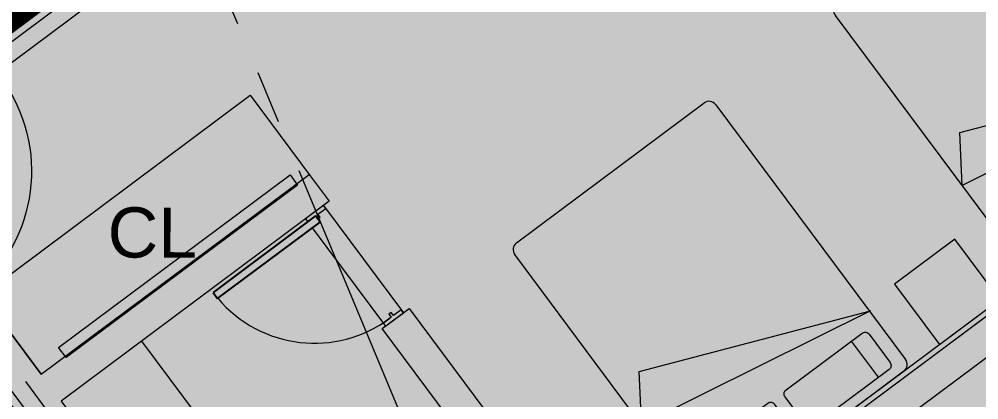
# Model space of a CAD drawing. Header units: metres. Extents: x -466 to 1322, y -1072 to 50.
# Drawn here: x 441.01 to 446.75, y -401.2 to -398.92 of the extents above; entities that cross this region are included whole.
import ezdxf

# ---------------------------------------------------------------- set-up
doc = ezdxf.new("R2010")
doc.units = ezdxf.units.M
for name, pattern in [('B1 P BAJA$0$HIDDEN', [9.525, 6.35, -3.175]), ('CENTER2', [28.575, 19.05, -3.175, 3.175, -3.175]), ('HIDDEN', [9.525, 6.35, -3.175]), ('OCULTA2', [0.3, 0.2, -0.1])]:
    doc.linetypes.add(name, pattern=pattern)
for name, color, linetype, lineweight in [('A - Hatch muros', 4, 'Continuous', 0), ('A - MURO BAJO', 2, 'Continuous', 0), ('A - PROY', 250, 'B1 P BAJA$0$HIDDEN', 0), ('A - TXT 100 -1', 2, 'Continuous', 0), ('A-ACCESORIOS DE BAÑO', 6, 'Continuous', 0), ('A-DOOR', 2, 'Continuous', 9), ('A-EJES', 61, 'CENTER2', 0), ('A-MUEBLES', 5, 'Continuous', 0), ('A-MURO INT', 4, 'Continuous', 0)]:
    doc.layers.add(name, color=color, linetype=linetype, lineweight=lineweight)
doc.layers.add('A-PUERTA', color=2, linetype='Continuous')
doc.layers.add('Poligono Fisico', color=3, linetype='Continuous')
doc.layers.add('Hatch Exterior', color=7, linetype='Continuous', lineweight=0, true_color=0xa99b89)
doc.layers.add('Hatch Interior', color=7, linetype='Continuous', lineweight=0, true_color=0xaf6350)
doc.styles.add('Style-Arial', font='arial.ttf')

# ---------------------------------------------------------------- blocks, each defined once
blk = doc.blocks.new('JVAS_Puerta - 0_90 X 2_10-V18-Planta Baja')
at = {"color": 0}
for p, q in [((-0.425, -0.0425), (-0.425, -0.9025)), ((-0.374, -0.0425), (-0.425, -0.0425)), ((-0.374, -0.9025), (-0.374, -0.0425)), ((-0.425, -0.9025), (-0.374, -0.9025))]:
    blk.add_line(p, q, dxfattribs=at)
at = {"layer": 'A - PROY', "color": 18, "linetype": 'Continuous', "ltscale": 100, "true_color": 0x000000}
blk.add_arc((-0.425, -0.0525), 0.85, 273.4398, 0, dxfattribs=at)
at = {"layer": 'A-DOOR', "color": 253, "linetype": 'Continuous', "ltscale": 100}
for p, q in [((-0.45, 0.0425), (0.45, 0.0425)), ((-0.374, -0.1075), (0.45, -0.1075))]:
    blk.add_line(p, q, dxfattribs=at)
at = {"layer": 'A-DOOR'}
for p, q in [((-0.425, 0.0425), (-0.45, 0.0425)), ((-0.45, 0.0425), (-0.45, -0.1075)), ((-0.425, -0.0225), (-0.425, 0.0425)), ((0.45, 0.0425), (0.425, 0.0425)), ((0.425, 0.0425), (0.425, -0.0225)), ((0.45, -0.1075), (0.45, 0.0425)), ((-0.4, -0.0225), (-0.425, -0.0225)), ((-0.425, -0.1075), (-0.425, -0.0425)), ((-0.425, -0.0425), (-0.4, -0.0425)), ((-0.4, -0.0425), (-0.4, -0.0225)), ((0.425, -0.0225), (0.4, -0.0225)), ((0.4, -0.0225), (0.4, -0.0425)), ((0.4, -0.0425), (0.425, -0.0425)), ((0.425, -0.0425), (0.425, -0.1075)), ((-0.45, -0.1075), (-0.425, -0.1075)), ((0.425, -0.1075), (0.45, -0.1075))]:
    blk.add_line(p, q, dxfattribs=at)
blk = doc.blocks.new('Mure02pl')
at = {"color": 0, "linetype": 'ByBlock'}
for p, q in [((-0.7, -0.025), (0.7, -0.025)), ((-0.75, -1.975), (-0.75, -0.075)), ((-0.5567, -0.0856), (-0.5567, -0.3562)), ((0.5567, -0.0856), (0.5567, -0.3562)), ((0.75, -0.075), (0.75, -1.975)), ((0.5708, -0.9687), (-0.7552, -0.4331)), ((-0.7552, -0.4331), (0.7492, -0.7069)), ((0.7492, -0.7069), (0.5708, -0.9687)), ((0.7, -2.025), (-0.7, -2.025))]:
    blk.add_line(p, q, dxfattribs=at)
for points in [[(-0.0677, -0.3562), (-0.6344, -0.3562, -0.414214), (-0.6644, -0.3262), (-0.6644, -0.1156, -0.414214), (-0.6344, -0.0856), (-0.0677, -0.0856, -0.414214), (-0.0377, -0.1156), (-0.0377, -0.3262, -0.414214)], [(0.0677, -0.3562), (0.6344, -0.3562, 0.414214), (0.6644, -0.3262), (0.6644, -0.1156, 0.414214), (0.6344, -0.0856), (0.0677, -0.0856, 0.414214), (0.0377, -0.1156), (0.0377, -0.3262, 0.414214)]]:
    blk.add_lwpolyline(points, format="xyb", close=True, dxfattribs=at)
for centre, start, end in [((-0.7, -0.075), 90, 180), ((0.7, -0.075), 0, 90), ((-0.7, -1.975), 180, 270), ((0.7, -1.975), 270, 0)]:
    blk.add_arc(centre, 0.05, start, end, dxfattribs=at)
blk = doc.blocks.new('COLADERA LINEAL')
at = {"layer": 'A - PROY', "linetype": 'HIDDEN'}
blk.add_lwpolyline([(-565.7399, 10.1537), (-565.7399, 9.1897), (-565.7939, 9.1897), (-565.7939, 10.1537), (-565.7399, 10.1537)], dxfattribs=at)

msp = doc.modelspace()

# ---------------------------------------------------------------- hatches: boundary and pattern name
at = {"layer": 'A - Hatch muros', "transparency": 33554687}
h = msp.add_hatch(color=256, dxfattribs=at)
h.dxf.hatch_style = 1
h.paths.add_polyline_path([(420.6654, -420.4261), (419.3411, -421.4104), (418.2667, -419.9688), (416.6631, -421.164), (417.7382, -422.6064), (413.4672, -425.7899), (408.2908, -423.2873), (446.0819, -395.1192), (446.5002, -395.6804), (446.3399, -395.7999), (446.041, -395.399), (408.6746, -423.2507), (413.445, -425.557), (417.4583, -422.5656), (416.3826, -421.1224), (418.3068, -419.688), (419.3826, -421.1313), (420.5452, -420.2648), (421.0663, -419.8763), (418.8551, -416.9097), (419.0155, -416.7902), (421.3462, -419.9171), (420.6647, -420.4251)])
h = msp.add_hatch(color=256, dxfattribs=at)
h.dxf.hatch_style = 1
h.paths.add_polyline_path([(450.8226, -397.9464), (443.1164, -403.6904), (445.6862, -407.138), (445.5258, -407.2575), (444.2111, -405.4936), (443.8102, -405.7924), (443.6906, -405.6321), (444.0915, -405.3333), (442.1194, -402.6874), (439.5537, -404.5998), (439.4342, -404.4394), (441.9999, -402.527), (440.9241, -401.0838), (438.5188, -402.8767), (439.1164, -403.6785), (438.9561, -403.798), (438.2389, -402.8359), (440.8046, -400.9235), (440.6253, -400.6829), (440.7857, -400.5634), (441.1443, -401.0445), (442.7478, -399.8492), (442.8674, -400.0096), (441.2638, -401.2048), (442.9969, -403.53), (444.4401, -402.4543), (443.1851, -400.7706), (443.3454, -400.651), (444.6004, -402.3348), (448.8499, -399.1674), (448.6108, -398.8467), (448.7712, -398.7271), (449.0102, -399.0479), (450.7461, -397.754)])
at = {"layer": 'Hatch Exterior', "transparency": 33554687}
h = msp.add_hatch(color=256, dxfattribs=at)
h.dxf.hatch_style = 1
h.paths.add_polyline_path([(452.1567, -422.7641), (445.6431, -407.1701), (426.4435, -421.4809), (425.1287, -419.717), (443.8484, -405.7639), (442.6531, -404.1604), (449.1895, -399.2884), (446.0818, -395.1191), (448.887, -393.0283), (459.5469, -419.8695)])
at = {"layer": 'Hatch Interior', "transparency": 33554687}
h = msp.add_hatch(color=256, dxfattribs=at)
h.dxf.hatch_style = 1
edge = h.paths.add_edge_path()
edge.add_line((417.7382, -422.6064), (419.3856, -424.8173))
edge.add_arc((419.7198, -425.4323), 0.7, 36.69961, 118.51779, ccw=False)
edge.add_line((420.2811, -425.014), (421.6441, -423.998))
edge.add_line((421.6441, -423.998), (425.1105, -425.6739))
edge.add_line((425.1105, -425.6739), (423.8168, -428.3498))
edge.add_line((423.8168, -428.3498), (449.7456, -440.8852))
edge.add_line((449.7456, -440.8852), (452.2266, -435.7535))
edge.add_line((452.2266, -435.7535), (452.8795, -434.403))
edge.add_line((452.8795, -434.403), (426.2776, -421.5422))
edge.add_line((426.2776, -421.5422), (424.9683, -419.8365))
edge.add_line((424.9683, -419.8365), (443.8484, -405.7639))
edge.add_line((443.8484, -405.7639), (442.6531, -404.1604))
edge.add_line((442.6531, -404.1604), (449.1895, -399.2884))
edge.add_line((449.1895, -399.2884), (446.0819, -395.1192))
edge.add_line((446.0819, -395.1192), (408.2908, -423.2873))
edge.add_line((408.2908, -423.2873), (413.4672, -425.7899))
edge.add_line((413.4672, -425.7899), (417.7382, -422.6064))

# ---------------------------------------------------------------- linework, layer by layer
at = {"layer": 'A - MURO BAJO', "ltscale": 0.05}
msp.add_lwpolyline([(441.7449, -400.8463), (442.4919, -401.8485), (442.0108, -402.2071)], dxfattribs=at)
at = {"layer": 'A-EJES', "ltscale": 0.1}
for p, q in [((452.2329, -422.6802), (440.4311, -394.4259)), ((446.3597, -395.0368), (404.6559, -426.1214)), ((445.606, -407.1978), (437.626, -396.4916))]:
    msp.add_line(p, q, dxfattribs=at)
at = {"layer": 'A-MUEBLES'}
for points in [[(444.8551, -402.1073), (444.8731, -402.1315), (448.5633, -399.381), (448.5452, -399.3567), (444.8551, -402.1073)], [(441.1443, -401.0445), (440.7917, -400.5714), (442.3952, -399.3762), (442.7538, -399.8573)]]:
    msp.add_lwpolyline(points, dxfattribs=at)
for points in [[(441.249, -400.8838), (442.6337, -399.8518), (442.6792, -399.9129), (441.2946, -400.9449)], [(446.6116, -400.2367), (446.2508, -400.5057), (446.5198, -400.8665), (446.8806, -400.5975)]]:
    msp.add_lwpolyline(points, close=True, dxfattribs=at)
at = {"layer": 'A-MURO INT'}
msp.add_lwpolyline([(420.6654, -420.4261), (419.3411, -421.4104), (418.2667, -419.9688), (416.6631, -421.164), (417.7382, -422.6064), (413.4672, -425.7899), (408.2908, -423.2873), (446.0819, -395.1192), (446.5002, -395.6804), (446.3399, -395.7999), (446.041, -395.399), (408.6746, -423.2507), (413.445, -425.557), (417.4583, -422.5656), (416.3826, -421.1224), (418.3068, -419.688), (419.3826, -421.1313), (420.5452, -420.2648), (421.0663, -419.8763), (418.8551, -416.9097), (419.0155, -416.7902), (421.3462, -419.9171), (420.6647, -420.4251)], close=True, dxfattribs=at)
for points in [[(450.8226, -397.9464), (443.1164, -403.6904), (445.6862, -407.138)], [(444.0915, -405.3333), (442.1194, -402.6874), (439.5537, -404.5998), (439.4342, -404.4394), (441.9999, -402.527), (440.9241, -401.0838), (438.5188, -402.8767), (439.1164, -403.6785), (438.9561, -403.798), (438.2389, -402.8359), (440.8046, -400.9235), (440.6253, -400.6829), (440.7857, -400.5634), (441.1443, -401.0445), (442.7478, -399.8492), (442.8674, -400.0096), (441.2638, -401.2048), (442.9969, -403.53), (444.4401, -402.4543), (443.1851, -400.7706), (443.3454, -400.651), (444.6004, -402.3348), (448.8499, -399.1674)]]:
    msp.add_lwpolyline(points, dxfattribs=at)
at = {"layer": 'Poligono Fisico', "color": 5, "linetype": 'OCULTA2', "const_width": 0.125}
msp.add_lwpolyline([(450.8561, -443.6816), (409.0603, -422.7137), (450.4645, -391.8525), (465.8133, -430.5007)], close=True, dxfattribs=at)

# ---------------------------------------------------------------- block references
at = {"layer": 'A-ACCESORIOS DE BAÑO', "rotation": 216.6996023584568}
msp.add_blockref('COLADERA LINEAL', (-18.2234, -731.9176), dxfattribs=at)
at = {"layer": 'A-MUEBLES', "rotation": 216.6996102329016}
for p in [(447.6782, -400.0342), (445.7599, -401.464)]:
    msp.add_blockref('Mure02pl', p, dxfattribs=at)
at = {"layer": 'A-PUERTA'}
for p, xscale, yscale, zscale, rotation in [((440.3778, -400.2439), -1.111111111111195, 1.111111111111195, 1.111111111111195, 126.6996102328832), ((443.0423, -400.3781), 0.8888888888888828, 0.8888888888888828, 0.8888888888888828, 306.699610232887)]:
    msp.add_blockref('JVAS_Puerta - 0_90 X 2_10-V18-Planta Baja', p, dxfattribs=dict(at, xscale=xscale, yscale=yscale, zscale=zscale, rotation=rotation))

# ---------------------------------------------------------------- texts
at = {"layer": 'A - TXT 100 -1', "style": 'Style-Arial'}
msp.add_text('CL', height=0.3, rotation=359.72275, dxfattribs=at).set_placement((441.5416, -400.3456))

doc.saveas('drawing.dxf')
